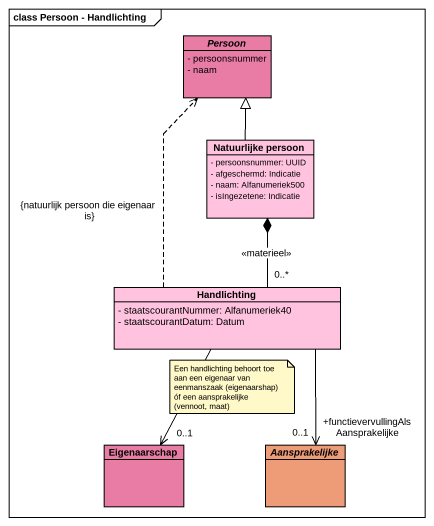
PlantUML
@startuml
mainframe class Persoon - Handlichting
hide circle
hide empty members
skinparam classAttributeIconSize 0
abstract class Persoon #E87CA4 {
  - persoonsnummer
  - naam
}
class "Natuurlijke persoon" as Natuurlijke_persoon #FFC3DF {
  - persoonsnummer: UUID
  - afgeschermd: Indicatie
  - naam: Alfanumeriek500
  - isIngezetene: Indicatie
}
class Handlichting #FFC3DF {
  - staatscourantNummer: Alfanumeriek40
  - staatscourantDatum: Datum
}
class Eigenaarschap #E87CA4
abstract class Aansprakelijke #EE9B78
Natuurlijke_persoon -up-|> Persoon
Handlichting .up.> Persoon : {natuurlijk persoon die eigenaar is}
Handlichting "0..*" -up-* Natuurlijke_persoon : <<materieel>>
Handlichting --> "0..1" Eigenaarschap
Handlichting --> "+functievervullingAlsAansprakelijke\n0..1" Aansprakelijke
note as N1
  Een handlichting behoort toe aan een eigenaar van eenmanszaak (eigenaarshap) óf een aansprakelijke (vennoot, maat)
end note
@enduml
